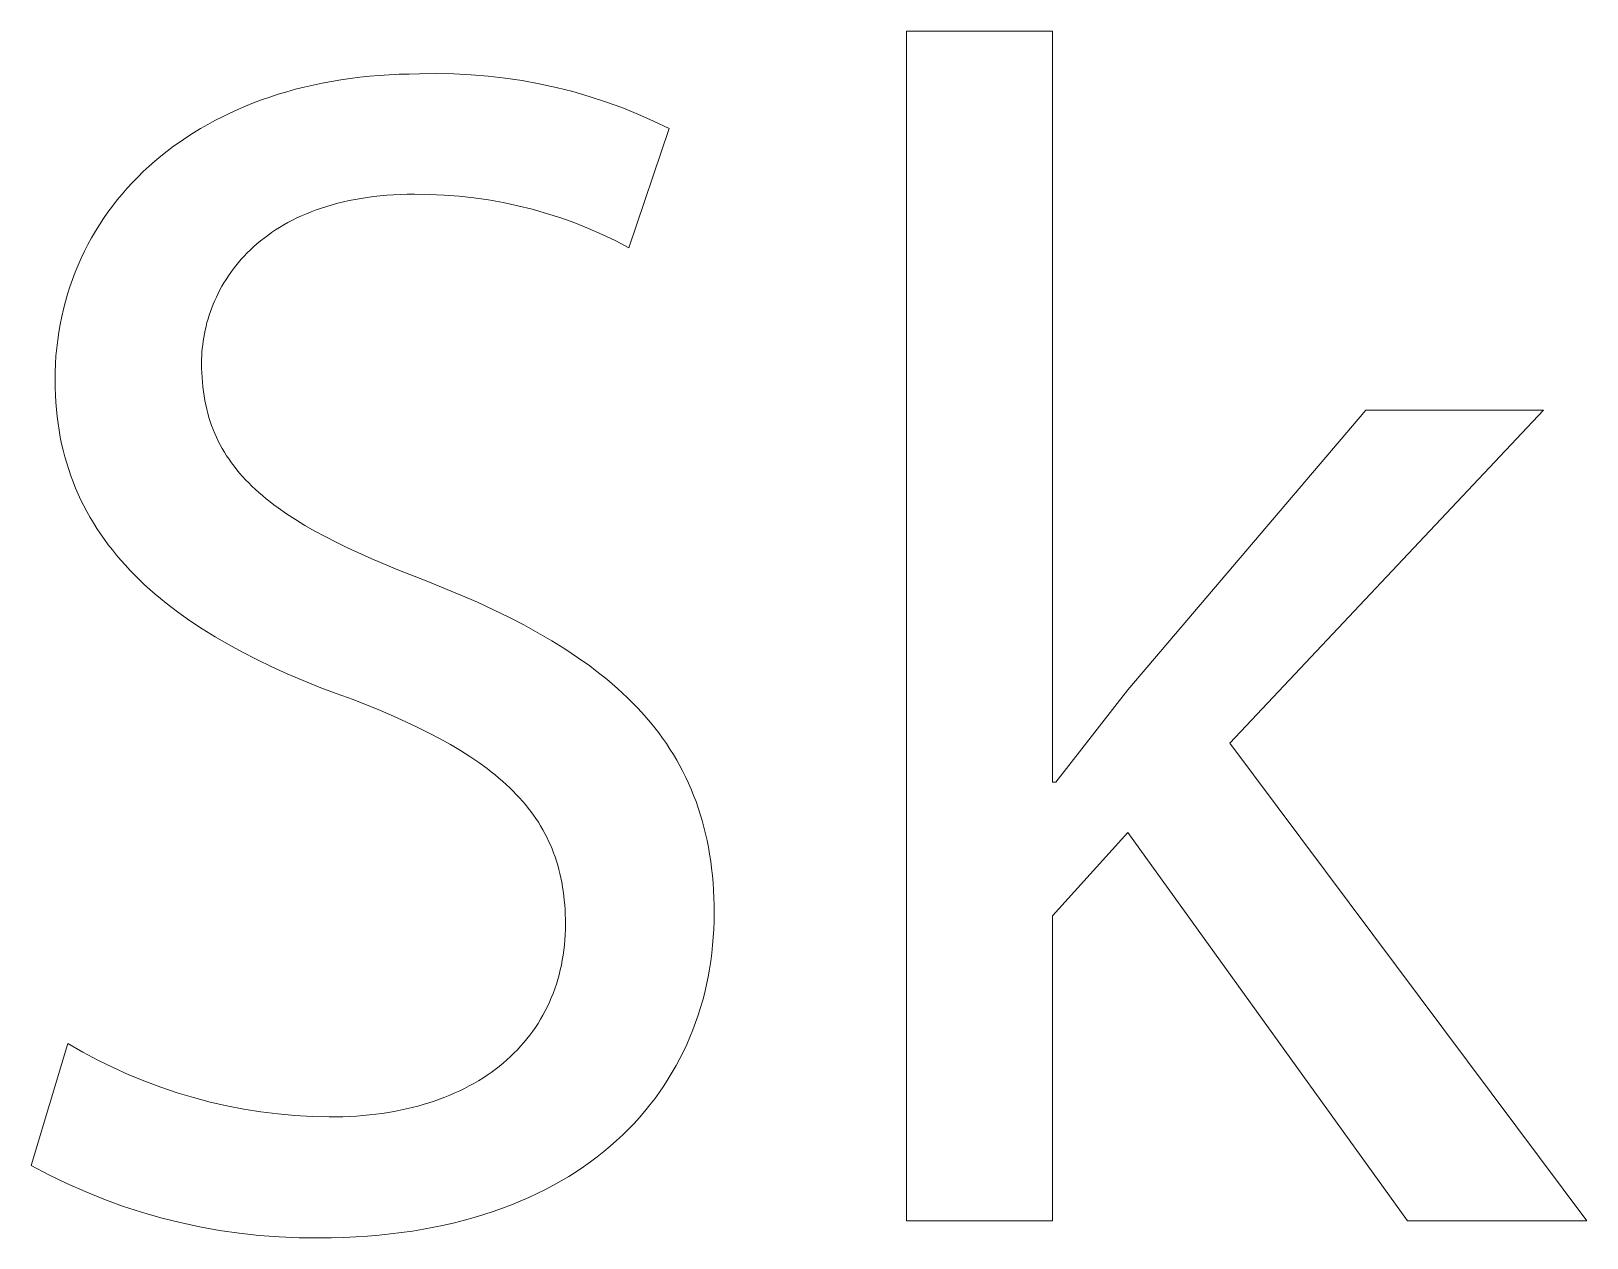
# Model space of a CAD drawing. Header units: millimetres. Extents: x -987 to 2591, y -102 to 2398.
# Drawn here: x 2296.78 to 2330.05, y 53.09 to 78.89 of the extents above; entities that cross this region are included whole.
import ezdxf

# ---------------------------------------------------------------- set-up
doc = ezdxf.new("R2010")
doc.units = ezdxf.units.MM
doc.header["$MEASUREMENT"] = 0
doc.layers.add('Domyślny', color=7, linetype='Continuous', true_color=0x000000)

msp = doc.modelspace()

# ---------------------------------------------------------------- linework, layer by layer
at = {"layer": 'Domyślny', "color": 18, "lineweight": 15, "true_color": 0x000000}
for p, q in [((2315.506, 53.453), (2315.506, 78.888)), ((2315.506, 78.888), (2318.628, 78.888)), ((2318.628, 78.888), (2318.628, 62.829)), ((2303.405, 77.846), (2303.607, 77.876)), ((2303.607, 77.876), (2303.811, 77.901)), ((2303.811, 77.901), (2304.018, 77.923)), ((2304.018, 77.923), (2304.227, 77.941)), ((2304.227, 77.941), (2304.438, 77.955)), ((2304.438, 77.955), (2304.652, 77.965)), ((2304.652, 77.965), (2304.869, 77.971)), ((2304.869, 77.971), (2305.088, 77.974)), ((2305.088, 77.974), (2305.456, 77.98)), ((2305.456, 77.98), (2305.824, 77.975)), ((2305.824, 77.975), (2306.191, 77.957)), ((2306.191, 77.957), (2306.558, 77.927)), ((2306.558, 77.927), (2306.924, 77.885)), ((2306.924, 77.885), (2307.288, 77.83)), ((2301.89, 77.479), (2302.07, 77.537)), ((2302.07, 77.537), (2302.252, 77.592)), ((2302.252, 77.592), (2302.438, 77.644)), ((2302.438, 77.644), (2302.626, 77.691)), ((2302.626, 77.691), (2302.817, 77.736)), ((2302.817, 77.736), (2303.01, 77.776)), ((2303.01, 77.776), (2303.206, 77.813)), ((2303.206, 77.813), (2303.405, 77.846)), ((2307.288, 77.83), (2307.65, 77.764)), ((2307.65, 77.764), (2308.009, 77.685)), ((2308.009, 77.685), (2308.366, 77.594)), ((2308.366, 77.594), (2308.72, 77.492)), ((2301.036, 77.137), (2301.201, 77.212)), ((2301.201, 77.212), (2301.369, 77.284)), ((2301.369, 77.284), (2301.539, 77.352)), ((2301.539, 77.352), (2301.713, 77.417)), ((2301.713, 77.417), (2301.89, 77.479)), ((2308.72, 77.492), (2309.069, 77.378)), ((2309.069, 77.378), (2309.415, 77.252)), ((2309.415, 77.252), (2309.757, 77.114)), ((2300.407, 76.805), (2300.56, 76.893)), ((2300.56, 76.893), (2300.715, 76.977)), ((2300.715, 76.977), (2300.874, 77.059)), ((2300.874, 77.059), (2301.036, 77.137)), ((2309.757, 77.114), (2310.094, 76.966)), ((2310.094, 76.966), (2310.425, 76.806)), ((2299.83, 76.425), (2299.969, 76.524)), ((2299.969, 76.524), (2300.112, 76.621)), ((2300.112, 76.621), (2300.258, 76.715)), ((2300.258, 76.715), (2300.407, 76.805)), ((2310.425, 76.806), (2309.567, 74.256)), ((2299.432, 76.109), (2299.561, 76.217)), ((2299.561, 76.217), (2299.694, 76.322)), ((2299.694, 76.322), (2299.83, 76.425)), ((2299.065, 75.768), (2299.183, 75.885)), ((2299.183, 75.885), (2299.306, 75.998)), ((2299.306, 75.998), (2299.432, 76.109)), ((2298.729, 75.404), (2298.837, 75.528)), ((2298.837, 75.528), (2298.949, 75.65)), ((2298.949, 75.65), (2299.065, 75.768)), ((2298.524, 75.149), (2298.625, 75.278)), ((2298.625, 75.278), (2298.729, 75.404)), ((2303.34, 75.208), (2303.221, 75.176)), ((2303.461, 75.238), (2303.34, 75.208)), ((2303.585, 75.265), (2303.461, 75.238)), ((2303.711, 75.29), (2303.585, 75.265)), ((2303.841, 75.312), (2303.711, 75.29)), ((2303.973, 75.333), (2303.841, 75.312)), ((2304.109, 75.35), (2303.973, 75.333)), ((2304.247, 75.365), (2304.109, 75.35)), ((2304.388, 75.378), (2304.247, 75.365)), ((2304.531, 75.387), (2304.388, 75.378)), ((2304.678, 75.394), (2304.531, 75.387)), ((2304.828, 75.399), (2304.678, 75.394)), ((2304.981, 75.4), (2304.828, 75.399)), ((2305.299, 75.397), (2304.981, 75.4)), ((2305.617, 75.384), (2305.299, 75.397)), ((2305.935, 75.359), (2305.617, 75.384)), ((2306.251, 75.325), (2305.935, 75.359)), ((2306.567, 75.279), (2306.251, 75.325)), ((2306.88, 75.223), (2306.567, 75.279)), ((2307.192, 75.156), (2306.88, 75.223)), ((2298.244, 74.747), (2298.333, 74.883)), ((2298.333, 74.883), (2298.427, 75.017)), ((2298.427, 75.017), (2298.524, 75.149)), ((2302.468, 74.894), (2302.371, 74.846)), ((2302.568, 74.94), (2302.468, 74.894)), ((2302.67, 74.985), (2302.568, 74.94)), ((2302.775, 75.027), (2302.67, 74.985)), ((2302.882, 75.067), (2302.775, 75.027)), ((2302.992, 75.106), (2302.882, 75.067)), ((2303.105, 75.142), (2302.992, 75.106)), ((2303.221, 75.176), (2303.105, 75.142)), ((2307.501, 75.079), (2307.192, 75.156)), ((2307.807, 74.992), (2307.501, 75.079)), ((2308.11, 74.894), (2307.807, 74.992)), ((2308.41, 74.786), (2308.11, 74.894)), ((2298.076, 74.468), (2298.158, 74.609)), ((2298.158, 74.609), (2298.244, 74.747)), ((2301.925, 74.58), (2301.843, 74.522)), ((2302.009, 74.637), (2301.925, 74.58)), ((2302.096, 74.691), (2302.009, 74.637)), ((2302.185, 74.745), (2302.096, 74.691)), ((2302.277, 74.796), (2302.185, 74.745)), ((2302.371, 74.846), (2302.277, 74.796)), ((2308.706, 74.669), (2308.41, 74.786)), ((2308.997, 74.541), (2308.706, 74.669)), ((2309.285, 74.403), (2308.997, 74.541)), ((2297.924, 74.18), (2297.998, 74.325)), ((2297.998, 74.325), (2298.076, 74.468)), ((2301.472, 74.212), (2301.405, 74.146)), ((2301.541, 74.276), (2301.472, 74.212)), ((2301.613, 74.34), (2301.541, 74.276)), ((2301.687, 74.402), (2301.613, 74.34)), ((2301.764, 74.463), (2301.687, 74.402)), ((2301.843, 74.522), (2301.764, 74.463)), ((2309.567, 74.256), (2309.285, 74.403)), ((2297.725, 73.732), (2297.787, 73.884)), ((2297.787, 73.884), (2297.854, 74.033)), ((2297.854, 74.033), (2297.924, 74.18)), ((2301.161, 73.871), (2301.106, 73.8)), ((2301.218, 73.941), (2301.161, 73.871)), ((2301.278, 74.011), (2301.218, 73.941)), ((2301.34, 74.079), (2301.278, 74.011)), ((2301.405, 74.146), (2301.34, 74.079)), ((2297.613, 73.424), (2297.667, 73.579)), ((2297.667, 73.579), (2297.725, 73.732)), ((2300.954, 73.581), (2300.908, 73.507)), ((2301.002, 73.655), (2300.954, 73.581)), ((2301.053, 73.728), (2301.002, 73.655)), ((2301.106, 73.8), (2301.053, 73.728)), ((2297.517, 73.107), (2297.563, 73.266)), ((2297.563, 73.266), (2297.613, 73.424)), ((2300.746, 73.203), (2300.711, 73.126)), ((2300.783, 73.28), (2300.746, 73.203)), ((2300.823, 73.356), (2300.783, 73.28)), ((2300.864, 73.432), (2300.823, 73.356)), ((2300.908, 73.507), (2300.864, 73.432)), ((2297.438, 72.783), (2297.476, 72.946)), ((2297.476, 72.946), (2297.517, 73.107)), ((2300.619, 72.891), (2300.592, 72.813)), ((2300.647, 72.97), (2300.619, 72.891)), ((2300.678, 73.048), (2300.647, 72.97)), ((2300.711, 73.126), (2300.678, 73.048)), ((2297.377, 72.453), (2297.405, 72.619)), ((2297.405, 72.619), (2297.438, 72.783)), ((2300.525, 72.576), (2300.507, 72.497)), ((2300.545, 72.655), (2300.525, 72.576)), ((2300.568, 72.734), (2300.545, 72.655)), ((2300.592, 72.813), (2300.568, 72.734)), ((2297.332, 72.115), (2297.352, 72.285)), ((2297.352, 72.285), (2297.377, 72.453)), ((2300.463, 72.259), (2300.453, 72.18)), ((2300.476, 72.338), (2300.463, 72.259)), ((2300.49, 72.417), (2300.476, 72.338)), ((2300.507, 72.497), (2300.49, 72.417)), ((2297.305, 71.771), (2297.316, 71.944)), ((2297.316, 71.944), (2297.332, 72.115)), ((2300.43, 71.868), (2300.429, 71.79)), ((2300.433, 71.945), (2300.43, 71.868)), ((2300.438, 72.023), (2300.433, 71.945)), ((2300.444, 72.102), (2300.438, 72.023)), ((2300.453, 72.18), (2300.444, 72.102)), ((2297.296, 71.421), (2297.298, 71.597)), ((2297.298, 71.597), (2297.305, 71.771)), ((2300.429, 71.79), (2300.431, 71.685)), ((2300.431, 71.685), (2300.434, 71.581)), ((2300.434, 71.581), (2300.439, 71.479)), ((2297.298, 71.263), (2297.296, 71.421)), ((2297.303, 71.107), (2297.298, 71.263)), ((2300.439, 71.479), (2300.447, 71.379)), ((2300.447, 71.379), (2300.457, 71.28)), ((2300.457, 71.28), (2300.468, 71.183)), ((2297.312, 70.952), (2297.303, 71.107)), ((2297.324, 70.8), (2297.312, 70.952)), ((2300.468, 71.183), (2300.483, 71.087)), ((2300.483, 71.087), (2300.499, 70.993)), ((2300.499, 70.993), (2300.518, 70.9)), ((2300.518, 70.9), (2300.538, 70.808)), ((2297.34, 70.65), (2297.324, 70.8)), ((2297.359, 70.501), (2297.34, 70.65)), ((2300.538, 70.808), (2300.561, 70.718)), ((2300.561, 70.718), (2300.587, 70.629)), ((2300.587, 70.629), (2300.614, 70.542)), ((2300.614, 70.542), (2300.644, 70.455)), ((2320.236, 64.806), (2325.323, 70.787)), ((2329.124, 70.787), (2322.416, 63.663)), ((2325.323, 70.787), (2329.124, 70.787)), ((2297.382, 70.355), (2297.359, 70.501)), ((2297.408, 70.21), (2297.382, 70.355)), ((2297.437, 70.067), (2297.408, 70.21)), ((2300.644, 70.455), (2300.676, 70.37)), ((2300.676, 70.37), (2300.711, 70.287)), ((2300.711, 70.287), (2300.747, 70.204)), ((2300.747, 70.204), (2300.786, 70.123)), ((2297.47, 69.926), (2297.437, 70.067)), ((2297.506, 69.787), (2297.47, 69.926)), ((2300.786, 70.123), (2300.828, 70.043)), ((2300.828, 70.043), (2300.871, 69.964)), ((2300.871, 69.964), (2300.917, 69.886)), ((2300.917, 69.886), (2300.965, 69.809)), ((2297.545, 69.65), (2297.506, 69.787)), ((2297.588, 69.514), (2297.545, 69.65)), ((2300.965, 69.809), (2301.016, 69.733)), ((2301.016, 69.733), (2301.069, 69.658)), ((2301.069, 69.658), (2301.124, 69.584)), ((2301.124, 69.584), (2301.182, 69.511)), ((2297.634, 69.38), (2297.588, 69.514)), ((2297.683, 69.248), (2297.634, 69.38)), ((2297.736, 69.118), (2297.683, 69.248)), ((2301.182, 69.511), (2301.242, 69.439)), ((2301.242, 69.439), (2301.305, 69.367)), ((2301.305, 69.367), (2301.37, 69.297)), ((2301.37, 69.297), (2301.437, 69.227)), ((2301.437, 69.227), (2301.507, 69.158)), ((2297.792, 68.989), (2297.736, 69.118)), ((2297.85, 68.862), (2297.792, 68.989)), ((2301.507, 69.158), (2301.579, 69.09)), ((2301.579, 69.09), (2301.654, 69.023)), ((2301.654, 69.023), (2301.731, 68.956)), ((2301.731, 68.956), (2301.811, 68.89)), ((2301.811, 68.89), (2301.893, 68.825)), ((2297.913, 68.737), (2297.85, 68.862)), ((2297.978, 68.614), (2297.913, 68.737)), ((2298.046, 68.492), (2297.978, 68.614)), ((2301.893, 68.825), (2301.977, 68.76)), ((2301.977, 68.76), (2302.064, 68.696)), ((2302.064, 68.696), (2302.246, 68.569)), ((2302.246, 68.569), (2302.437, 68.444)), ((2298.118, 68.372), (2298.046, 68.492)), ((2298.192, 68.253), (2298.118, 68.372)), ((2298.27, 68.136), (2298.192, 68.253)), ((2302.437, 68.444), (2302.639, 68.321)), ((2302.639, 68.321), (2302.851, 68.2)), ((2298.351, 68.021), (2298.27, 68.136)), ((2298.435, 67.907), (2298.351, 68.021)), ((2298.521, 67.795), (2298.435, 67.907)), ((2302.851, 68.2), (2303.073, 68.079)), ((2303.073, 68.079), (2303.306, 67.96)), ((2303.306, 67.96), (2303.549, 67.841)), ((2298.611, 67.685), (2298.521, 67.795)), ((2298.704, 67.575), (2298.611, 67.685)), ((2298.8, 67.468), (2298.704, 67.575)), ((2303.549, 67.841), (2304.067, 67.605)), ((2304.067, 67.605), (2304.627, 67.37)), ((2298.898, 67.362), (2298.8, 67.468)), ((2299, 67.257), (2298.898, 67.362)), ((2299.104, 67.154), (2299, 67.257)), ((2304.627, 67.37), (2305.231, 67.132)), ((2299.212, 67.052), (2299.104, 67.154)), ((2299.322, 66.952), (2299.212, 67.052)), ((2299.435, 66.853), (2299.322, 66.952)), ((2305.231, 67.132), (2305.973, 66.83)), ((2299.551, 66.756), (2299.435, 66.853)), ((2299.669, 66.66), (2299.551, 66.756)), ((2299.791, 66.565), (2299.669, 66.66)), ((2299.915, 66.472), (2299.791, 66.565)), ((2305.973, 66.83), (2306.327, 66.675)), ((2306.327, 66.675), (2306.669, 66.518)), ((2300.172, 66.289), (2299.915, 66.472)), ((2300.439, 66.111), (2300.172, 66.289)), ((2306.669, 66.518), (2306.999, 66.357)), ((2306.999, 66.357), (2307.317, 66.193)), ((2300.717, 65.939), (2300.439, 66.111)), ((2301.005, 65.772), (2300.717, 65.939)), ((2307.317, 66.193), (2307.623, 66.025)), ((2307.623, 66.025), (2307.917, 65.853)), ((2301.304, 65.609), (2301.005, 65.772)), ((2301.613, 65.451), (2301.304, 65.609)), ((2307.917, 65.853), (2308.2, 65.678)), ((2308.2, 65.678), (2308.47, 65.498)), ((2301.932, 65.298), (2301.613, 65.451)), ((2302.261, 65.149), (2301.932, 65.298)), ((2308.47, 65.498), (2308.729, 65.314)), ((2308.729, 65.314), (2308.854, 65.22)), ((2308.854, 65.22), (2308.975, 65.125)), ((2302.599, 65.004), (2302.261, 65.149)), ((2302.947, 64.863), (2302.599, 65.004)), ((2308.975, 65.125), (2309.094, 65.029)), ((2309.094, 65.029), (2309.21, 64.931)), ((2309.21, 64.931), (2309.323, 64.833)), ((2303.304, 64.727), (2302.947, 64.863)), ((2303.67, 64.594), (2303.304, 64.727)), ((2304.257, 64.359), (2303.67, 64.594)), ((2309.323, 64.833), (2309.433, 64.733)), ((2309.433, 64.733), (2309.54, 64.631)), ((2309.54, 64.631), (2309.644, 64.529)), ((2318.699, 62.829), (2320.236, 64.806)), ((2304.534, 64.241), (2304.257, 64.359)), ((2304.799, 64.121), (2304.534, 64.241)), ((2309.644, 64.529), (2309.745, 64.424)), ((2309.745, 64.424), (2309.843, 64.319)), ((2309.843, 64.319), (2309.938, 64.212)), ((2309.938, 64.212), (2310.03, 64.103)), ((2305.053, 64.001), (2304.799, 64.121)), ((2305.297, 63.88), (2305.053, 64.001)), ((2305.529, 63.757), (2305.297, 63.88)), ((2310.03, 64.103), (2310.119, 63.994)), ((2310.119, 63.994), (2310.205, 63.882)), ((2310.205, 63.882), (2310.288, 63.769)), ((2305.751, 63.633), (2305.529, 63.757)), ((2305.963, 63.507), (2305.751, 63.633)), ((2310.288, 63.769), (2310.368, 63.655)), ((2310.368, 63.655), (2310.445, 63.538)), ((2322.416, 63.663), (2330.053, 53.453)), ((2306.164, 63.38), (2305.963, 63.507)), ((2306.355, 63.251), (2306.164, 63.38)), ((2306.536, 63.119), (2306.355, 63.251)), ((2310.445, 63.538), (2310.519, 63.421)), ((2310.519, 63.421), (2310.59, 63.301)), ((2310.59, 63.301), (2310.658, 63.18)), ((2306.622, 63.053), (2306.536, 63.119)), ((2306.706, 62.986), (2306.622, 63.053)), ((2306.788, 62.918), (2306.706, 62.986)), ((2306.867, 62.849), (2306.788, 62.918)), ((2310.658, 63.18), (2310.723, 63.057)), ((2310.723, 63.057), (2310.785, 62.932)), ((2310.785, 62.932), (2310.844, 62.806)), ((2306.944, 62.78), (2306.867, 62.849)), ((2307.018, 62.711), (2306.944, 62.78)), ((2307.09, 62.64), (2307.018, 62.711)), ((2307.159, 62.569), (2307.09, 62.64)), ((2307.226, 62.497), (2307.159, 62.569)), ((2310.844, 62.806), (2310.9, 62.678)), ((2310.9, 62.678), (2310.952, 62.548)), ((2310.952, 62.548), (2311.002, 62.416)), ((2318.628, 62.829), (2318.699, 62.829)), ((2307.291, 62.425), (2307.226, 62.497)), ((2307.353, 62.351), (2307.291, 62.425)), ((2307.413, 62.277), (2307.353, 62.351)), ((2307.471, 62.202), (2307.413, 62.277)), ((2311.002, 62.416), (2311.049, 62.282)), ((2311.049, 62.282), (2311.093, 62.146)), ((2307.527, 62.126), (2307.471, 62.202)), ((2307.58, 62.05), (2307.527, 62.126)), ((2307.631, 61.972), (2307.58, 62.05)), ((2307.679, 61.894), (2307.631, 61.972)), ((2307.725, 61.814), (2307.679, 61.894)), ((2311.093, 62.146), (2311.134, 62.009)), ((2311.134, 62.009), (2311.172, 61.869)), ((2307.77, 61.734), (2307.725, 61.814)), ((2307.811, 61.653), (2307.77, 61.734)), ((2307.851, 61.57), (2307.811, 61.653)), ((2307.889, 61.487), (2307.851, 61.57)), ((2311.172, 61.869), (2311.207, 61.728)), ((2311.207, 61.728), (2311.239, 61.584)), ((2311.239, 61.584), (2311.267, 61.439)), ((2320.236, 61.757), (2318.628, 59.97)), ((2326.217, 53.453), (2320.236, 61.757)), ((2307.924, 61.403), (2307.889, 61.487)), ((2307.957, 61.317), (2307.924, 61.403)), ((2307.988, 61.231), (2307.957, 61.317)), ((2308.017, 61.144), (2307.988, 61.231)), ((2311.267, 61.439), (2311.293, 61.291)), ((2311.293, 61.291), (2311.316, 61.141)), ((2308.044, 61.055), (2308.017, 61.144)), ((2308.069, 60.965), (2308.044, 61.055)), ((2308.092, 60.874), (2308.069, 60.965)), ((2311.316, 61.141), (2311.336, 60.989)), ((2311.336, 60.989), (2311.352, 60.835)), ((2308.112, 60.782), (2308.092, 60.874)), ((2308.131, 60.689), (2308.112, 60.782)), ((2308.148, 60.595), (2308.131, 60.689)), ((2308.162, 60.499), (2308.148, 60.595)), ((2311.352, 60.835), (2311.366, 60.679)), ((2311.366, 60.679), (2311.376, 60.52)), ((2308.175, 60.402), (2308.162, 60.499)), ((2308.185, 60.304), (2308.175, 60.402)), ((2308.194, 60.204), (2308.185, 60.304)), ((2311.376, 60.52), (2311.384, 60.36)), ((2311.384, 60.36), (2311.389, 60.197)), ((2308.201, 60.104), (2308.194, 60.204)), ((2308.205, 60.002), (2308.201, 60.104)), ((2308.208, 59.898), (2308.205, 60.002)), ((2308.209, 59.793), (2308.208, 59.898)), ((2311.39, 60.031), (2311.388, 59.858)), ((2311.389, 60.197), (2311.39, 60.031)), ((2318.628, 59.97), (2318.628, 53.453)), ((2308.197, 59.456), (2308.204, 59.568)), ((2308.204, 59.568), (2308.208, 59.68)), ((2308.208, 59.68), (2308.209, 59.793)), ((2311.382, 59.684), (2311.372, 59.512)), ((2311.388, 59.858), (2311.382, 59.684)), ((2308.16, 59.13), (2308.175, 59.238)), ((2308.175, 59.238), (2308.187, 59.346)), ((2308.187, 59.346), (2308.197, 59.456)), ((2311.358, 59.341), (2311.34, 59.171)), ((2311.372, 59.512), (2311.358, 59.341)), ((2308.1, 58.814), (2308.123, 58.918)), ((2308.123, 58.918), (2308.143, 59.023)), ((2308.143, 59.023), (2308.16, 59.13)), ((2311.317, 59.001), (2311.291, 58.833)), ((2311.34, 59.171), (2311.317, 59.001)), ((2308.016, 58.51), (2308.046, 58.61)), ((2308.046, 58.61), (2308.074, 58.712)), ((2308.074, 58.712), (2308.1, 58.814)), ((2311.261, 58.666), (2311.226, 58.5)), ((2311.291, 58.833), (2311.261, 58.666)), ((2307.908, 58.218), (2307.946, 58.314)), ((2307.946, 58.314), (2307.982, 58.412)), ((2307.982, 58.412), (2308.016, 58.51)), ((2311.188, 58.335), (2311.145, 58.172)), ((2311.226, 58.5), (2311.188, 58.335)), ((2307.729, 57.849), (2307.778, 57.939)), ((2307.778, 57.939), (2307.824, 58.031)), ((2307.824, 58.031), (2307.867, 58.124)), ((2307.867, 58.124), (2307.908, 58.218)), ((2311.099, 58.01), (2311.048, 57.85)), ((2311.145, 58.172), (2311.099, 58.01)), ((2307.51, 57.503), (2307.569, 57.587)), ((2307.569, 57.587), (2307.625, 57.673)), ((2307.625, 57.673), (2307.678, 57.76)), ((2307.678, 57.76), (2307.729, 57.849)), ((2310.993, 57.691), (2310.934, 57.534)), ((2311.048, 57.85), (2310.993, 57.691)), ((2296.784, 54.635), (2297.57, 57.244)), ((2297.57, 57.244), (2297.888, 57.06)), ((2307.252, 57.183), (2307.321, 57.261)), ((2307.321, 57.261), (2307.386, 57.34)), ((2307.386, 57.34), (2307.45, 57.421)), ((2307.45, 57.421), (2307.51, 57.503)), ((2310.804, 57.224), (2310.733, 57.072)), ((2310.871, 57.378), (2310.804, 57.224)), ((2310.934, 57.534), (2310.871, 57.378)), ((2297.888, 57.06), (2298.212, 56.887)), ((2306.956, 56.89), (2307.034, 56.961)), ((2307.034, 56.961), (2307.109, 57.033)), ((2307.109, 57.033), (2307.182, 57.107)), ((2307.182, 57.107), (2307.252, 57.183)), ((2310.657, 56.922), (2310.578, 56.773)), ((2310.733, 57.072), (2310.657, 56.922)), ((2298.212, 56.887), (2298.541, 56.726)), ((2298.541, 56.726), (2298.876, 56.575)), ((2298.876, 56.575), (2299.216, 56.435)), ((2306.442, 56.503), (2306.533, 56.563)), ((2306.533, 56.563), (2306.623, 56.624)), ((2306.623, 56.624), (2306.709, 56.688)), ((2306.709, 56.688), (2306.794, 56.753)), ((2306.794, 56.753), (2306.876, 56.821)), ((2306.876, 56.821), (2306.956, 56.89)), ((2310.494, 56.627), (2310.407, 56.483)), ((2310.578, 56.773), (2310.494, 56.627)), ((2299.216, 56.435), (2299.559, 56.307)), ((2299.559, 56.307), (2299.907, 56.19)), ((2305.846, 56.184), (2305.951, 56.232)), ((2305.951, 56.232), (2306.053, 56.282)), ((2306.053, 56.282), (2306.154, 56.334)), ((2306.154, 56.334), (2306.252, 56.389)), ((2306.252, 56.389), (2306.348, 56.445)), ((2306.348, 56.445), (2306.442, 56.503)), ((2310.315, 56.34), (2310.219, 56.2)), ((2310.407, 56.483), (2310.315, 56.34)), ((2299.907, 56.19), (2300.259, 56.084)), ((2300.259, 56.084), (2300.614, 55.991)), ((2300.614, 55.991), (2300.972, 55.909)), ((2300.972, 55.909), (2301.332, 55.839)), ((2304.929, 55.872), (2305.051, 55.904)), ((2305.051, 55.904), (2305.171, 55.938)), ((2305.171, 55.938), (2305.289, 55.973)), ((2305.289, 55.973), (2305.405, 56.011)), ((2305.405, 56.011), (2305.518, 56.051)), ((2305.518, 56.051), (2305.63, 56.093)), ((2305.63, 56.093), (2305.739, 56.138)), ((2305.739, 56.138), (2305.846, 56.184)), ((2310.015, 55.927), (2309.906, 55.794)), ((2310.119, 56.062), (2310.015, 55.927)), ((2310.219, 56.2), (2310.119, 56.062)), ((2301.332, 55.839), (2301.695, 55.781)), ((2301.695, 55.781), (2302.059, 55.736)), ((2302.059, 55.736), (2302.424, 55.702)), ((2302.424, 55.702), (2302.791, 55.68)), ((2302.791, 55.68), (2303.158, 55.671)), ((2303.158, 55.671), (2303.452, 55.676)), ((2303.452, 55.676), (2303.596, 55.682)), ((2303.596, 55.682), (2303.739, 55.691)), ((2303.739, 55.691), (2303.879, 55.702)), ((2303.879, 55.702), (2304.017, 55.715)), ((2304.017, 55.715), (2304.154, 55.731)), ((2304.154, 55.731), (2304.288, 55.748)), ((2304.288, 55.748), (2304.42, 55.769)), ((2304.42, 55.769), (2304.551, 55.791)), ((2304.551, 55.791), (2304.679, 55.816)), ((2304.679, 55.816), (2304.805, 55.843)), ((2304.805, 55.843), (2304.929, 55.872)), ((2309.794, 55.663), (2309.677, 55.534)), ((2309.906, 55.794), (2309.794, 55.663)), ((2309.431, 55.285), (2309.302, 55.165)), ((2309.556, 55.409), (2309.431, 55.285)), ((2309.677, 55.534), (2309.556, 55.409)), ((2309.031, 54.932), (2308.89, 54.82)), ((2309.169, 55.047), (2309.031, 54.932)), ((2309.302, 55.165), (2309.169, 55.047)), ((2297.162, 54.435), (2296.784, 54.635)), ((2308.594, 54.604), (2308.44, 54.501)), ((2308.744, 54.71), (2308.594, 54.604)), ((2308.89, 54.82), (2308.744, 54.71)), ((2297.547, 54.248), (2297.162, 54.435)), ((2297.939, 54.074), (2297.547, 54.248)), ((2308.118, 54.303), (2307.952, 54.21)), ((2308.281, 54.4), (2308.118, 54.303)), ((2308.44, 54.501), (2308.281, 54.4)), ((2298.336, 53.914), (2297.939, 54.074)), ((2298.738, 53.767), (2298.336, 53.914)), ((2307.426, 53.948), (2307.242, 53.868)), ((2307.605, 54.032), (2307.426, 53.948)), ((2307.781, 54.119), (2307.605, 54.032)), ((2307.952, 54.21), (2307.781, 54.119)), ((2299.145, 53.635), (2298.738, 53.767)), ((2299.556, 53.516), (2299.145, 53.635)), ((2306.465, 53.583), (2306.26, 53.521)), ((2306.666, 53.648), (2306.465, 53.583)), ((2306.862, 53.718), (2306.666, 53.648)), ((2307.054, 53.791), (2306.862, 53.718)), ((2307.242, 53.868), (2307.054, 53.791)), ((2299.972, 53.412), (2299.556, 53.516)), ((2300.39, 53.322), (2299.972, 53.412)), ((2300.811, 53.246), (2300.39, 53.322)), ((2301.235, 53.185), (2300.811, 53.246)), ((2304.941, 53.232), (2304.707, 53.198)), ((2305.172, 53.27), (2304.941, 53.232)), ((2305.398, 53.312), (2305.172, 53.27)), ((2305.62, 53.358), (2305.398, 53.312)), ((2305.837, 53.408), (2305.62, 53.358)), ((2306.051, 53.462), (2305.837, 53.408)), ((2306.26, 53.521), (2306.051, 53.462)), ((2318.628, 53.453), (2315.506, 53.453)), ((2330.053, 53.453), (2326.217, 53.453)), ((2301.661, 53.138), (2301.235, 53.185)), ((2302.087, 53.106), (2301.661, 53.138)), ((2302.515, 53.089), (2302.087, 53.106)), ((2302.943, 53.086), (2302.515, 53.089)), ((2303.208, 53.088), (2302.943, 53.086)), ((2303.469, 53.095), (2303.208, 53.088)), ((2303.725, 53.107), (2303.469, 53.095)), ((2303.977, 53.123), (2303.725, 53.107)), ((2304.224, 53.144), (2303.977, 53.123)), ((2304.468, 53.169), (2304.224, 53.144)), ((2304.707, 53.198), (2304.468, 53.169))]:
    msp.add_line(p, q, dxfattribs=at)

doc.saveas('drawing.dxf')
